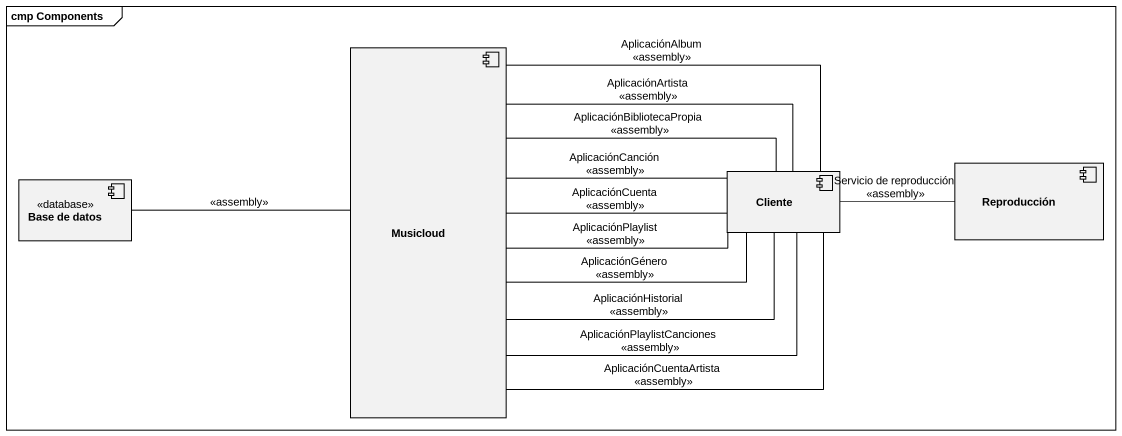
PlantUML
@startuml
mainframe cmp Components
component Musicloud
component "Base de datos" as Base_de_datos <<database>>
component Cliente
component Reproducción
Musicloud -left- Base_de_datos : <<assembly>>
Cliente -left- Musicloud : AplicaciónAlbum\n<<assembly>>
Cliente -left- Musicloud : AplicaciónArtista\n<<assembly>>
Cliente -left- Musicloud : AplicaciónBibliotecaPropia\n<<assembly>>
Cliente -left- Musicloud : AplicaciónCanción\n<<assembly>>
Cliente -left- Musicloud : AplicaciónCuenta\n<<assembly>>
Cliente -left- Musicloud : AplicaciónPlaylist\n<<assembly>>
Cliente -left- Musicloud : AplicaciónGénero\n<<assembly>>
Cliente -left- Musicloud : AplicaciónHistorial\n<<assembly>>
Cliente -left- Musicloud : AplicaciónPlaylistCanciones\n<<assembly>>
Cliente -left- Musicloud : AplicaciónCuentaArtista\n<<assembly>>
Cliente -right- Reproducción : Servicio de reproducción\n<<assembly>>
@enduml
